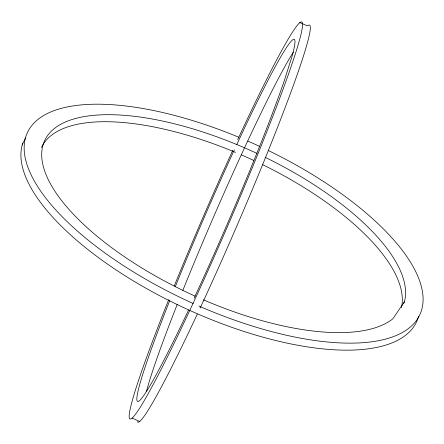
<?xml version="1.0" encoding="UTF-8"?>
<svg xmlns="http://www.w3.org/2000/svg" width="444" height="444" viewBox="0 0 444 444"><rect width="100%" height="100%" fill="white"/><g stroke="black" fill="none" stroke-linecap="round" stroke-linejoin="round"><path stroke-width="0.67" d="M22.2 144.972L25.452 137.956A216.306 85.259 24.9 0 1 238.883 137.274M403.579 303.602L404.395 301.848A197.308 77.772 24.9 0 0 265.14 157.298M404.395 301.848L392.829 318.814A197.308 77.772 24.9 0 1 203.363 299.789M299.783 22.561L307.492 25.896A216.306 13.048 -66.6 0 1 284.36 109.651A216.306 13.048 -66.6 0 1 200.105 308.153M132.051 418.104L139.76 421.439M197.325 314.119A216.306 13.048 -66.6 0 1 137.218 421.584M237.723 139.555A216.306 13.048 -66.6 0 1 291.958 64.141A216.306 13.048 -66.6 0 1 156.948 377.456A216.306 13.048 -66.6 0 1 168.703 299.728M174.231 285.997A216.306 13.048 -66.6 0 1 232.695 150.488M268.465 150.577A216.306 85.259 24.9 0 1 420.052 314.252A216.306 85.259 24.9 0 1 198.845 306.005M193.201 303.502A216.306 85.259 24.9 0 1 25.447 137.979M247.78 141.053A216.306 85.259 24.9 0 1 259.701 146.415M146.415 391.736A197.308 11.899 -66.6 0 1 177.25 304.418M182.834 290.415A197.308 11.899 -66.6 0 1 293.379 52.053M236.813 144.483A197.308 11.899 -66.6 0 1 292.191 55.816L284.182 81.058A197.308 11.899 -66.6 0 1 194.1 298.179M188.578 309.984A197.308 11.899 -66.6 0 1 137.557 401.409A197.308 11.899 -66.6 0 1 169.802 300.427M175.397 286.408A197.308 11.899 -66.6 0 1 234.327 149.867M195.232 296.198A197.308 77.772 24.9 0 1 44.3 141.392A197.308 77.772 24.9 0 1 257.026 153.43M418.548 316.389A216.306 85.259 24.9 0 1 195.132 312.82A216.306 85.259 24.9 0 1 22.794 143.035M41.497 147.419A197.308 77.772 24.9 0 1 235.548 152.397M241.27 154.828A197.308 77.772 24.9 0 1 253.779 160.445M262.509 164.613A197.308 77.772 24.9 0 1 401.448 307.659"/></g></svg>
